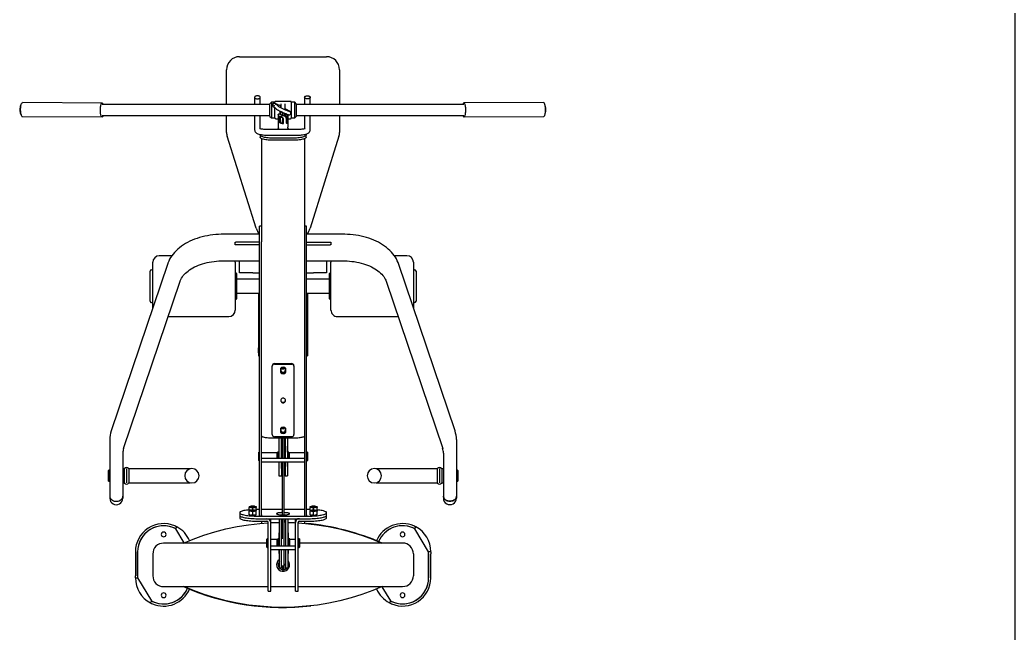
# Model space of a CAD drawing. Header units: millimetres. Extents: x 24547 to 62889, y 34568 to 56011.
# Drawn here: x 60598 to 62889, y 53187 to 54599 of the extents above; entities that cross this region are included whole.
import ezdxf

# ---------------------------------------------------------------- set-up
doc = ezdxf.new("R2010")
doc.units = ezdxf.units.MM
doc.layers.add('www.cad-blocks.net', color=7, linetype='Continuous')

# ---------------------------------------------------------------- blocks, each defined once
blk = doc.blocks.new('hhhhgg')
at = {"linetype": 'Continuous', "lineweight": 30}
for p, q in [((-279.9, 558.3), (-277.6, 562.7)), ((-260.2, 525.6), (-279.9, 558.3)), ((270.1, 558.3), (272.4, 562.7)), ((302.1, 505.2), (270.1, 558.3)), ((-61.4, 535.7), (-67.4, 535.7)), ((-67.4, 535.7), (-67.4, 447.3)), ((-61.4, 535.7), (-61.4, 447.3)), ((1.6, 535.7), (-4.4, 535.7)), ((-4.4, 535.7), (-4.4, 447.3)), ((1.6, 535.7), (1.6, 447.3)), ((-372.9, 505.2), (-372.9, 450.2)), ((-367.9, 450.2), (-367.9, 505.2)), ((-367.9, 505.2), (-367.9, 450.2)), ((-67.4, 525.2), (-307.9, 525.2)), ((-4.4, 525.2), (-61.4, 525.2)), ((242.1, 525.2), (1.6, 525.2)), ((302.1, 500.2), (302.1, 505.2)), ((307.1, 505.2), (302.1, 505.2)), ((307.1, 505.2), (307.1, 500.2)), ((-332.9, 450.2), (-332.9, 500.2)), ((-39.4, 482.2), (-44.4, 482.2)), ((-44.4, 482.2), (-44.4, 474.2)), ((-37.2, 475.3), (-39.4, 482.2)), ((-39.4, 482.2), (-39.4, 474.2)), ((-38.4, 485), (-38.4, 479.1)), ((-33.4, 477.7), (-33.4, 486.5)), ((-32.4, 486.5), (-32.4, 477.7)), ((-29.4, 482.2), (-31, 476.9)), ((-24.4, 482.2), (-29.4, 482.2)), ((-29.4, 482.2), (-29.4, 474.2)), ((-27.4, 482.2), (-27.4, 485)), ((-24.4, 482.2), (-24.4, 474.2)), ((267.1, 450.2), (267.1, 500.2)), ((302.1, 500.2), (302.1, 445.2)), ((302.1, 445.2), (302.1, 500.2)), ((307.1, 445.2), (307.1, 500.2)), ((-44.4, 474.2), (-44.4, 440.2)), ((-39.4, 474.2), (-39.4, 440.2)), ((-35.4, 475.2), (-35.4, 440.2)), ((-29.4, 474.2), (-29.4, 440.2)), ((-24.4, 474.2), (-24.4, 440.2)), ((-372.9, 445.2), (-372.9, 450.2)), ((-372.9, 445.2), (-367.9, 445.2)), ((-367.9, 450.2), (-367.9, 445.2)), ((-367.9, 445.2), (-335.9, 392.2)), ((-67.4, 447.3), (-67.4, 377.9)), ((-61.4, 447.3), (-61.4, 377.9)), ((-4.4, 440.2), (-61.4, 440.2)), ((-44.4, 448.7), (-44.9, 448.7)), ((-44.9, 448.7), (-44.9, 445.4)), ((-44.9, 445.4), (-44.9, 440.2)), ((-23.8, 448.7), (-24.4, 448.7)), ((-23.8, 448.7), (-23.8, 445.4)), ((-23.8, 445.4), (-23.8, 440.2)), ((-4.4, 447.3), (-4.4, 377.9)), ((1.6, 447.3), (1.6, 377.9)), ((-307.9, 425.2), (-70.4, 425.2)), ((-69.9, 435.2), (-70.4, 434.7)), ((-70.4, 421.6), (-70.4, 434.7)), ((-70.4, 415.7), (-70.4, 421.6)), ((-70.4, 415.7), (-69.9, 415.2)), ((-67.9, 435.2), (-69.9, 435.2)), ((-69.9, 435.2), (-69.9, 421.4)), ((-69.9, 421.4), (-69.9, 415.2)), ((-69.9, 415.2), (-67.9, 415.2)), ((-67.4, 434.7), (-67.9, 435.2)), ((-67.9, 421.4), (-67.9, 435.2)), ((-67.9, 415.2), (-67.9, 421.4)), ((-67.9, 415.2), (-67.4, 415.7)), ((-61.4, 432.2), (-4.4, 432.2)), ((-61.4, 417.2), (-48.1, 417.2)), ((-48.1, 432.2), (-48.1, 415.2)), ((-48.1, 415.2), (-44.9, 415.2)), ((-44.9, 432.2), (-44.9, 401.7)), ((-44.4, 432.2), (-44.4, 369)), ((-39.4, 432.2), (-39.4, 369)), ((-35.4, 432.2), (-35.4, 369)), ((-30.4, 369), (-30.4, 415.1)), ((-29.4, 432.2), (-29.4, 369)), ((-24.4, 432.2), (-24.4, 369)), ((-23.8, 432.2), (-23.8, 401.7)), ((-23.8, 415.2), (-20.6, 415.2)), ((-20.6, 432.2), (-20.6, 415.2)), ((-20.6, 425.2), (-19.4, 425.2)), ((-19.4, 417.7), (-19.4, 432.2)), ((-19.4, 417.7), (-18.9, 417.2)), ((-18.9, 432.2), (-18.9, 417.2)), ((-18.9, 417.2), (-4.4, 417.2)), ((2.1, 435.2), (1.6, 434.7)), ((1.6, 415.7), (2.1, 415.2)), ((4.1, 435.2), (2.1, 435.2)), ((2.1, 435.2), (2.1, 415.2)), ((2.1, 415.2), (4.1, 415.2)), ((4.6, 434.7), (4.1, 435.2)), ((4.1, 415.2), (4.1, 435.2)), ((4.1, 415.2), (4.6, 415.7)), ((4.6, 434.7), (4.6, 415.7)), ((4.6, 425.2), (242.1, 425.2)), ((194.6, 424.5), (214.1, 392.2)), ((-335.9, 392.2), (-338.2, 387.7)), ((-44.9, 401.7), (-44.4, 401.7)), ((-24.4, 401.7), (-23.8, 401.7)), ((214.1, 392.2), (211.8, 387.7)), ((-132.9, 367.1), (-132.9, 361.2)), ((-70.4, 374.9), (-87.9, 374.9)), ((22.1, 369), (-87.9, 369)), ((-70.4, 369), (-87.9, 369)), ((-82.9, 379.4), (-82.9, 374.9)), ((-61.4, 377.9), (-61.4, 369)), ((-39.1, 369), (-37.2, 375.1)), ((-30.4, 371.5), (-29.6, 369)), ((-4.4, 377.9), (-4.4, 369)), ((22.1, 374.9), (4.6, 374.9)), ((22.1, 369), (4.6, 369)), ((17.1, 374.9), (17.1, 379.4)), ((67.1, 361.2), (67.1, 367.1)), ((-132.9, 361.2), (-132.9, 355.3)), ((-110.5, 360), (-110.9, 359.8)), ((-110.9, 359.8), (-110.9, 359.7)), ((-110.9, 359.7), (-110.9, 351.8)), ((-110.9, 350.3), (-110.9, 351.8)), ((-110.9, 350.1), (-110.9, 350.3)), ((-110.9, 350.1), (-110.5, 349.8)), ((-110.9, 349.9), (-110.9, 343.1)), ((-102.9, 360.5), (-102.9, 352.6)), ((-102.9, 348.9), (-102.9, 343.9)), ((-94.9, 359.8), (-95.3, 360)), ((-95.3, 349.8), (-94.9, 350.1)), ((-94.9, 359.8), (-94.9, 359.7)), ((-94.9, 359.7), (-94.9, 351.8)), ((-94.9, 350.3), (-94.9, 351.8)), ((-94.9, 350.1), (-94.9, 350.3)), ((-94.9, 349.9), (-94.9, 343.1)), ((22.1, 363.1), (-87.9, 363.1)), ((-87.9, 347.5), (-86.9, 347.5)), ((-82.9, 362.6), (-86.9, 362.6)), ((-86.9, 360.1), (-86.9, 362.6)), ((-86.9, 360.1), (-86.9, -188.7)), ((-82.9, 362.6), (-82.9, 360.1)), ((-82.9, 360.1), (-82.9, -188.7)), ((-82.9, 347.5), (-35.4, 347.5)), ((-35.4, 360.1), (-35.4, 238.2)), ((-30.4, 238.2), (-30.4, 360.1)), ((-30.4, 347.5), (17.1, 347.5)), ((21.1, 362.6), (17.1, 362.6)), ((17.1, 360.1), (17.1, 362.6)), ((17.1, 360.1), (17.1, -188.7)), ((21.1, 362.6), (21.1, 360.1)), ((21.1, 360.1), (21.1, -188.7)), ((21.1, 347.5), (22.1, 347.5)), ((29.1, 359.8), (29, 359.7)), ((29, 359.7), (29, 351.8)), ((29.5, 360), (29.1, 359.8)), ((29.1, 350), (29.5, 349.8)), ((29.1, 350), (29.1, 343.1)), ((37, 360.5), (37, 352.6)), ((37.1, 348.9), (37.1, 343.9)), ((45.1, 359.9), (44.7, 360)), ((44.7, 349.8), (45.1, 350.1)), ((45, 359.7), (45, 351.8)), ((45.1, 350.1), (45.1, 343.1)), ((45.2, 358.1), (45.2, 350.2)), ((67.1, 355.3), (67.1, 361.2)), ((-431.9, 317.1), (-431.9, 321.6)), ((-401.9, 317.1), (-401.9, 321.6)), ((-110.9, 341.6), (-110.9, 343.1)), ((-110.9, 341.4), (-110.9, 341.6)), ((-110.9, 341.4), (-110.5, 341.2)), ((-95.3, 341.2), (-94.9, 341.4)), ((-94.9, 341.6), (-94.9, 343.1)), ((-94.9, 341.4), (-94.9, 341.6)), ((29.1, 341.6), (29.1, 343.1)), ((29.1, 341.4), (29.1, 341.6)), ((29.1, 341.4), (29.5, 341.2)), ((44.7, 341.2), (45.1, 341.4)), ((45.1, 341.6), (45.1, 343.1)), ((45.1, 341.4), (45.1, 341.6)), ((336.1, 317.1), (336.1, 321.6)), ((366.1, 317.1), (366.1, 321.6)), ((-431.9, 217.8), (-431.9, 317.1)), ((-401.9, 217.8), (-401.9, 317.1)), ((336.1, 217.8), (336.1, 317.1)), ((366.1, 217.8), (366.1, 317.1)), ((-434.4, 282.8), (-434.9, 282.3)), ((-434.9, 257.9), (-434.9, 282.3)), ((-431.9, 282.8), (-434.4, 282.8)), ((-434.4, 282.8), (-434.4, 257.4)), ((-397.9, 286.1), (-401.9, 286.1)), ((-397.9, 253.7), (-397.9, 286.5)), ((-388.4, 286.5), (-388.4, 253.7)), ((-285.6, 286.1), (-388.4, 286.1)), ((-246.9, 286.1), (-285.6, 286.1)), ((219.8, 286.1), (181.1, 286.1)), ((322.6, 286.1), (219.8, 286.1)), ((322.6, 253.7), (322.6, 286.5)), ((332.1, 286.5), (332.1, 253.7)), ((336.1, 286.1), (332.1, 286.1)), ((368.6, 282.8), (366.1, 282.8)), ((369.1, 282.3), (368.6, 282.8)), ((368.6, 257.4), (368.6, 282.8)), ((369.1, 282.3), (369.1, 257.9)), ((-434.9, 257.9), (-434.4, 257.4)), ((-434.4, 257.4), (-431.9, 257.4)), ((-401.9, 254.1), (-397.9, 254.1)), ((-388.4, 254.1), (-285.6, 254.1)), ((-285.6, 254.1), (-246.9, 254.1)), ((-37.4, 270), (-42.9, 270)), ((-42.9, 238.2), (-42.9, 270)), ((-35.6, 266.9), (-37.4, 270)), ((-37.4, 238.2), (-37.4, 270)), ((-28.8, 270), (-30.4, 267)), ((-22.9, 270), (-28.8, 270)), ((-28.8, 238.2), (-28.8, 270)), ((-22.9, 238.2), (-22.9, 270)), ((181.1, 254.1), (219.8, 254.1)), ((219.8, 254.1), (322.6, 254.1)), ((332.1, 254.1), (336.1, 254.1)), ((366.1, 257.4), (368.6, 257.4)), ((368.6, 257.4), (369.1, 257.9)), ((-88.4, 235.5), (-88.9, 235)), ((-88.9, 221.9), (-88.9, 235)), ((-87.4, 235.5), (-88.4, 235.5)), ((-88.4, 235.5), (-88.4, 221.7)), ((-86.9, 235), (-87.4, 235.5)), ((-87.4, 221.7), (-87.4, 235.5)), ((17.1, 238.2), (-82.9, 238.2)), ((-82.9, 230.2), (17.1, 230.2)), ((-46.9, 222.5), (-46.9, 230.2)), ((-46.4, 230.2), (-46.4, 222.7)), ((-45.9, 215.5), (-45.9, 230.2)), ((-42.9, 249), (-42.9, 238.2)), ((-42.9, 182.6), (-42.9, 230.2)), ((-42.9, 215.5), (-42.9, 230.2)), ((-37.4, 182.6), (-37.4, 230.2)), ((-35.4, 230.2), (-35.4, 184.2)), ((-30.4, 184.2), (-30.4, 230.2)), ((-28.8, 182.6), (-28.8, 230.2)), ((-22.9, 182.6), (-22.9, 230.2)), ((-19.9, 215.5), (-19.9, 230.2)), ((-19.4, 218), (-19.4, 230.2)), ((-18.9, 230.2), (-18.9, 217.5)), ((21.6, 235.5), (21.1, 235)), ((22.6, 235.5), (21.6, 235.5)), ((21.6, 235.5), (21.6, 232.6)), ((21.6, 232.6), (21.6, 215.5)), ((23.1, 235), (22.6, 235.5)), ((22.6, 232.6), (22.6, 235.5)), ((22.6, 215.5), (22.6, 232.6)), ((23.1, 235), (23.1, 232.2)), ((23.1, 232.2), (23.1, 216)), ((-431.9, 186.7), (-431.9, 217.8)), ((-270, -177.7), (-400.2, 207.6)), ((-88.9, 216), (-88.9, 221.9)), ((-88.9, 216), (-88.4, 215.5)), ((-88.4, 221.7), (-88.4, 215.5)), ((-88.4, 215.5), (-87.4, 215.5)), ((-87.4, 215.5), (-87.4, 221.7)), ((-87.4, 215.5), (-86.9, 216)), ((-82.9, 217.5), (-46.9, 217.5)), ((-46.9, 217.5), (-46.9, 222.5)), ((-46.9, 217.5), (-46.4, 218)), ((-46.4, 222.7), (-46.4, 218)), ((-45.9, 215.5), (-42.9, 215.5)), ((-42.9, 215.5), (-42.9, 202)), ((-22.9, 215.5), (-19.9, 215.5)), ((-19.4, 218), (-18.9, 217.5)), ((-18.9, 217.5), (17.1, 217.5)), ((21.1, 216), (21.6, 215.5)), ((21.6, 215.5), (22.6, 215.5)), ((22.6, 215.5), (23.1, 216)), ((334.4, 207.6), (204.3, -177.7)), ((366.1, 186.7), (366.1, 217.8)), ((-36.4, 182.6), (-35.6, 184.1)), ((-35.4, 184.2), (-35.4, 182.6)), ((-30.4, 182.6), (-30.4, 184.2)), ((-30.4, 184), (-29.6, 182.6)), ((-428.6, 166.9), (-298.5, -218.4)), ((-7.9, 182.6), (-57.9, 182.6)), ((-57.9, 17.8), (-57.9, 175.4)), ((-52.9, 180.3), (-12.9, 180.3)), ((-38.4, 160.5), (-38.4, 170.6)), ((-27.4, 170.6), (-27.4, 160.5)), ((-7.9, 175.4), (-7.9, 17.8)), ((232.7, -218.4), (362.8, 166.9)), ((-35.4, 159.9), (-35.4, 159.7)), ((-30.4, 159.7), (-30.4, 159.9)), ((-38.4, 22.7), (-38.4, 32.7)), ((-27.4, 32.7), (-27.4, 22.7)), ((-57.9, 16.8), (-57.9, 17.8)), ((-12.9, 12.9), (-52.9, 12.9)), ((-12.9, 11.9), (-52.9, 11.9)), ((-7.9, 16.8), (-7.9, 17.8)), ((-89.4, -12.8), (-89.4, -6.3)), ((-86.9, -6.3), (-89.4, -6.3)), ((-89.4, -24.8), (-89.4, -12.8)), ((23.6, -6.3), (21.1, -6.3)), ((23.6, -12.8), (23.6, -6.3)), ((23.6, -12.8), (23.6, -24.8)), ((-89.4, -150.5), (-89.4, -24.8)), ((23.6, -150.5), (23.6, -24.8)), ((-157.9, -96.5), (-297.5, -96.5)), ((-142.9, -111.5), (-142.9, -221.5)), ((-88.4, -105.1), (-88.9, -105.6)), ((-88.9, -118.8), (-88.9, -105.6)), ((-87.4, -105.1), (-88.4, -105.1)), ((-88.4, -105.1), (-88.4, -118.9)), ((-86.9, -105.6), (-87.4, -105.1)), ((-87.4, -118.9), (-87.4, -105.1)), ((21.6, -105.1), (21.1, -105.6)), ((22.6, -105.1), (21.6, -105.1)), ((21.6, -105.1), (21.6, -125.1)), ((23.1, -105.6), (22.6, -105.1)), ((22.6, -125.1), (22.6, -105.1)), ((23.1, -105.6), (23.1, -124.6)), ((77.1, -139.1), (77.1, -111.5)), ((231.7, -96.5), (92.1, -96.5)), ((-338.9, -201), (-338.9, -132)), ((-332.9, -221.5), (-332.9, -116.4)), ((-140.9, -136.5), (-141.9, -136.5)), ((-139.9, -137.5), (-139.9, -195.5)), ((-88.9, -124.6), (-88.9, -118.8)), ((-88.9, -124.6), (-88.4, -125.1)), ((-88.4, -118.9), (-88.4, -125.1)), ((-88.4, -125.1), (-87.4, -125.1)), ((-87.4, -125.1), (-87.4, -118.9)), ((-87.4, -125.1), (-86.9, -124.6)), ((21.1, -124.6), (21.6, -125.1)), ((21.6, -125.1), (22.6, -125.1)), ((22.6, -125.1), (23.1, -124.6)), ((74.1, -195.5), (74.1, -137.5)), ((76.1, -136.5), (75.1, -136.5)), ((267.1, -116.4), (267.1, -139.1)), ((273.1, -132), (273.1, -201)), ((-86.9, -150.5), (-139.9, -150.5)), ((74.1, -150.5), (21.1, -150.5)), ((77.1, -221.5), (77.1, -139.1)), ((267.1, -139.1), (267.1, -221.5)), ((-139.9, -182.5), (-86.9, -182.5)), ((21.1, -182.5), (74.1, -182.5)), ((-141.9, -196.5), (-140.9, -196.5)), ((-132.9, -197.5), (-102.9, -197.5)), ((-132.9, -224.8), (-132.9, -197.5)), ((-86.9, -197.5), (-102.9, -197.5)), ((-86.9, -188.7), (-86.9, -303.9)), ((-82.9, -188.7), (-82.9, -268.9)), ((17.1, -188.7), (17.1, -268.9)), ((21.1, -188.7), (21.1, -303.9)), ((37.1, -197.5), (21.1, -197.5)), ((37.1, -197.5), (67.1, -197.5)), ((67.1, -197.5), (67.1, -224.8)), ((75.1, -196.5), (76.1, -196.5)), ((-86.9, -224.8), (-171.8, -224.8)), ((106, -224.8), (21.1, -224.8)), ((-317.9, -236.5), (-289.2, -236.5)), ((223.4, -236.5), (252.1, -236.5)), ((-142.9, -267.8), (-142.9, -261.8)), ((-142.9, -261.8), (-141.6, -261.8)), ((-141.6, -267.8), (-142.9, -267.8)), ((-86.9, -261.8), (-141.6, -261.8)), ((-86.9, -267.8), (-141.6, -267.8)), ((-82.9, -268.9), (-82.9, -506.6)), ((17.1, -506.6), (17.1, -268.9)), ((21.1, -261.8), (75.8, -261.8)), ((21.1, -267.8), (75.8, -267.8)), ((75.8, -261.8), (77.1, -261.8)), ((77.1, -267.8), (75.8, -267.8)), ((77.1, -261.8), (77.1, -267.8)), ((-171.8, -285.9), (-86.9, -285.9)), ((21.1, -285.9), (106, -285.9)), ((-161.5, -511.5), (-94.9, -300.2)), ((-86.9, -303.9), (-86.9, -304.8)), ((-86.9, -304.8), (-82.9, -304.8)), ((17.1, -304.8), (21.1, -304.8)), ((21.1, -303.9), (21.1, -304.8)), ((29.1, -300.2), (95.7, -511.5)), ((-57.9, -502.6), (-7.9, -502.6)), ((-162.9, -559.3), (-162.9, -520.5)), ((-95.2, -526.1), (-95.2, -546.5)), ((-85.9, -509.8), (-85.9, -514.7)), ((5.8, -514.4), (-68.5, -514.4)), ((-57.9, -507.4), (-7.9, -507.4)), ((20.1, -514.7), (20.1, -509.8)), ((32.5, -546.5), (32.5, -526.1)), ((97.1, -520.5), (97.1, -559.3)), ((-95.2, -546.5), (-95.2, -559.3)), ((-82.5, -546.5), (-82.5, -528.8)), ((-82.5, -559.3), (-82.5, -546.5)), ((-68.5, -527.1), (5.8, -527.1)), ((-44.4, -534.4), (-44.4, -560.2)), ((-44.3, -547.9), (-44.3, -558.9)), ((-43.3, -548.3), (-43.3, -561.2)), ((-40.4, -553.6), (-40.4, -542.6)), ((-34, -541.1), (-34, -551.5)), ((-34, -541.1), (-32.2, -541.9)), ((-32.2, -541.9), (-32.2, -554.2)), ((-27.2, -548.2), (-27.2, -556.3)), ((-27, -547.4), (-27, -543.2)), ((-24.4, -557.5), (-24.4, -545.2)), ((-24.4, -545.2), (-22.6, -545.9)), ((-22.6, -545.9), (-22.6, -556.3)), ((-21.4, -560.2), (-21.4, -534.4)), ((19.8, -528.8), (19.8, -546.5)), ((19.8, -546.5), (19.8, -559.3)), ((32.5, -559.3), (32.5, -546.5)), ((-449.4, -556.2), (-633, -557.1)), ((-416.6, -559.3), (-449.4, -559.5)), ((-63.4, -559.3), (-399, -559.3)), ((-59.9, -554), (-63.4, -557.5)), ((-63.4, -586.5), (-63.4, -557.5)), ((-51.9, -554), (-59.9, -554)), ((-59.9, -554), (-59.9, -590)), ((-51.9, -590), (-51.9, -554)), ((-51.9, -590), (-51.9, -554)), ((-44.4, -552), (-49.9, -552)), ((-47.6, -569.5), (-36.9, -575.6)), ((-38.6, -563.2), (-43.3, -561.2)), ((-41.4, -562), (-41.4, -554.6)), ((-40.4, -563.1), (-37.3, -564.4)), ((-38.6, -556.4), (-38.6, -563.2)), ((-37.3, -557.3), (-37.3, -564.3)), ((-36.5, -557.8), (-33.4, -559.1)), ((-32.4, -566.4), (-32.4, -559.1)), ((-32.4, -566.5), (-29.3, -567.8)), ((-24.4, -557.5), (-32.2, -554.2)), ((-31, -566.4), (-31, -559.3)), ((-26.3, -568.4), (-31, -566.4)), ((-28.5, -561.2), (-25.4, -562.5)), ((-26.6, -568.3), (-26.1, -568)), ((-26.3, -556.6), (-26.3, -555.5)), ((-26.3, -568.4), (-26.3, -562.1)), ((-25.4, -557), (-25.4, -555.9)), ((-25.4, -566.9), (-25.4, -562.5)), ((-15.9, -552), (-21.4, -552)), ((-5.9, -554), (-13.9, -554)), ((-13.9, -554), (-13.9, -577.4)), ((-13.9, -554), (-13.9, -577.4)), ((-2.4, -557.5), (-5.9, -554)), ((-5.9, -590), (-5.9, -554)), ((-2.4, -557.5), (-2.4, -586.5)), ((333.2, -559.3), (-2.4, -559.3)), ((383.6, -559.5), (350.8, -559.3)), ((567.2, -557.1), (383.7, -556.2)), ((-632.8, -589.1), (-449.3, -588.2)), ((-449.3, -584.9), (-416.4, -584.7)), ((-399, -584.7), (-63.4, -584.7)), ((-162.9, -664.8), (-162.9, -584.7)), ((-95.2, -584.7), (-95.2, -587.1)), ((-95.2, -587.1), (-95.2, -601.3)), ((-82.5, -587.1), (-82.5, -584.7)), ((-82.5, -601.3), (-82.5, -587.1)), ((-63.4, -586.5), (-59.9, -590)), ((-59.9, -590), (-51.9, -590)), ((-59.9, -590), (-59.9, -590)), ((-49.9, -592), (-15.9, -592)), ((-36.9, -583.5), (-36.9, -575.6)), ((-36.9, -586.2), (-36.9, -583.5)), ((-28.9, -576.9), (-28.9, -583.5)), ((-28.9, -583.5), (-28.9, -586.2)), ((-22.4, -580.2), (-18.6, -584)), ((-12.9, -578.4), (-16.9, -574.4)), ((-13.9, -587.1), (-13.9, -590)), ((-13.9, -587.2), (-13.9, -590)), ((-13.9, -590), (-5.9, -590)), ((-13.9, -590), (-13.9, -590)), ((-5.9, -590), (-2.4, -586.5)), ((-2.4, -584.7), (333.2, -584.7)), ((19.8, -584.7), (19.8, -587.1)), ((19.8, -587.1), (19.8, -601.3)), ((32.5, -587.1), (32.5, -584.7)), ((32.5, -601.3), (32.5, -587.1)), ((97.1, -584.7), (97.1, -664.8)), ((350.7, -584.7), (383.5, -584.9)), ((383.5, -588.2), (567, -589.1)), ((67.1, -694.8), (-132.9, -694.8))]:
    blk.add_line(p, q, dxfattribs=at)
at = {"linetype": 'Continuous'}
for p, q in [((-393.1, 253.6), (-393.1, 286.7)), ((-393.1, 257.3), (-393.1, 283)), ((327.4, 253.6), (327.4, 286.7)), ((327.4, 257.3), (327.4, 283))]:
    blk.add_line(p, q, dxfattribs=at)
at = {"linetype": 'Continuous', "lineweight": 30, "flags": 128}
for points in [[(-261.1, 525.2), (-239.3, 534.4), (-214.4, 543.4), (-189.2, 551.2), (-163.7, 557.9), (-137.9, 563.4), (-111.8, 567.7), (-85.6, 570.7), (-59.3, 572.6), (-32.9, 573.2), (-6.5, 572.6), (19.8, 570.7), (46, 567.7), (72.1, 563.4), (97.9, 557.9), (123.5, 551.2), (148.7, 543.4), (173.5, 534.4), (195.4, 525.2)], [(-67.4, 378.5), (-84.6, 379.7), (-110.8, 382.8), (-136.9, 387), (-162.7, 392.5), (-188.2, 399.2), (-213.4, 407.1), (-238.3, 416.1), (-260.1, 425.2)], [(196.4, 425.2), (174.5, 416.1), (149.7, 407.1), (124.5, 399.2), (98.9, 392.5), (73.1, 387), (47, 382.8), (20.8, 379.7), (1.6, 378.3)], [(-87.9, 374.9), (-91.9, 374.9), (-95.9, 374.8), (-99.9, 374.6), (-103.7, 374.4), (-107.4, 374.1), (-111, 373.8), (-114.3, 373.4), (-117.5, 373), (-120.4, 372.5), (-123.1, 372), (-125.5, 371.4), (-127.5, 370.8), (-129.3, 370.2), (-130.7, 369.5), (-131.8, 368.8), (-132.5, 368.1), (-132.9, 367.5), (-132.9, 367.1)], [(-87.9, 369), (-91.9, 369), (-95.9, 368.9), (-99.9, 368.7), (-103.7, 368.5), (-107.4, 368.2), (-111, 367.9), (-114.3, 367.5), (-117.5, 367.1), (-120.4, 366.6), (-123.1, 366.1), (-125.5, 365.5), (-127.5, 364.9), (-129.3, 364.3), (-130.7, 363.6), (-131.8, 362.9), (-132.5, 362.2), (-132.9, 361.5), (-132.9, 361.2)], [(-87.9, 369), (-91.9, 369), (-95.9, 368.9), (-99.9, 368.7), (-103.7, 368.5), (-107.4, 368.2), (-111, 367.9), (-114.3, 367.5), (-117.5, 367.1), (-120.4, 366.6), (-123.1, 366.1), (-125.5, 365.5), (-127.5, 364.9), (-129.3, 364.3), (-130.7, 363.6), (-131.8, 362.9), (-132.5, 362.2), (-132.9, 361.5), (-132.9, 361.2)], [(-44.4, 377.5), (-58.3, 377.8), (-61.4, 378.1)], [(-4.4, 377.9), (-5.5, 377.8), (-24.4, 377.4)], [(67.1, 367.1), (67.1, 367.5), (66.7, 368.1), (66, 368.8), (64.9, 369.5), (63.5, 370.2), (61.7, 370.8), (59.7, 371.4), (57.3, 372), (54.6, 372.5), (51.7, 373), (48.6, 373.4), (45.2, 373.8), (41.6, 374.1), (37.9, 374.4), (34.1, 374.6), (30.1, 374.8), (26.1, 374.9), (22.1, 374.9)], [(67.1, 361.2), (67.1, 361.5), (66.7, 362.2), (66, 362.9), (64.9, 363.6), (63.5, 364.3), (61.7, 364.9), (59.7, 365.5), (57.3, 366.1), (54.6, 366.6), (51.7, 367.1), (48.6, 367.5), (45.2, 367.9), (41.6, 368.2), (37.9, 368.5), (34.1, 368.7), (30.1, 368.9), (26.1, 369), (22.1, 369)], [(67.1, 361.2), (67.1, 361.5), (66.7, 362.2), (66, 362.9), (64.9, 363.6), (63.5, 364.3), (61.7, 364.9), (59.7, 365.5), (57.3, 366.1), (54.6, 366.6), (51.7, 367.1), (48.6, 367.5), (45.2, 367.9), (41.6, 368.2), (37.9, 368.5), (34.1, 368.7), (30.1, 368.9), (26.1, 369), (22.1, 369)], [(-87.9, 363.1), (-91.9, 363.1), (-95.9, 363), (-99.9, 362.8), (-103.7, 362.6), (-107.4, 362.3), (-111, 362), (-114.3, 361.6), (-117.5, 361.2), (-120.4, 360.7), (-123.1, 360.2), (-125.5, 359.6), (-127.5, 359), (-129.3, 358.4), (-130.7, 357.7), (-131.8, 357), (-132.5, 356.3), (-132.9, 355.6), (-132.9, 354.9), (-132.5, 354.2), (-131.8, 353.5), (-130.7, 352.9), (-129.3, 352.2), (-127.5, 351.6), (-125.5, 351), (-123.1, 350.4), (-120.4, 349.9), (-117.5, 349.4), (-114.3, 349), (-111, 348.6), (-110.9, 348.6)], [(-110.9, 359.7), (-108.9, 360.4), (-106.9, 360.8)], [(-110.9, 351.8), (-108.9, 351.5), (-106.9, 351.5)], [(-110.9, 350.3), (-110.8, 350.4), (-110.6, 350.6), (-110.3, 350.8), (-109.8, 351), (-109.2, 351.1), (-108.6, 351.2), (-107.8, 351.4), (-106.9, 351.5)], [(-106.9, 349.1), (-107.8, 349.2), (-108.6, 349.3), (-109.2, 349.4), (-109.8, 349.6), (-110.3, 349.7), (-110.6, 349.9), (-110.8, 350.1), (-110.9, 350.3)], [(-97.9, 350.3), (-98.1, 350.5), (-98.6, 350.7), (-99.5, 350.9), (-100.6, 351), (-101.9, 351.1), (-103.2, 351.1), (-104.6, 351.1), (-105.8, 351), (-106.8, 350.8), (-107.5, 350.6), (-107.8, 350.4), (-107.8, 350.1), (-107.5, 349.9), (-106.8, 349.7), (-105.8, 349.6), (-104.6, 349.4), (-103.2, 349.4), (-101.9, 349.4), (-100.6, 349.5), (-99.5, 349.6), (-98.6, 349.8), (-98.1, 350), (-97.9, 350.3)], [(-98.7, 350.7), (-98.8, 350.6), (-99.4, 350.4), (-100.2, 350.2), (-101.3, 350.1), (-102.6, 350), (-103.8, 350.1), (-105, 350.1), (-106, 350.3), (-106.7, 350.5), (-107.1, 350.7), (-107.1, 350.7)], [(-102.9, 360.5), (-100.9, 360.8), (-98.9, 360.8)], [(-102.9, 352.6), (-100.9, 351.9), (-98.9, 351.5)], [(-102.9, 343.9), (-100.9, 343.2), (-98.9, 342.8)], [(-94.9, 350.3), (-95, 350.4), (-95.2, 350.6), (-95.5, 350.8), (-96, 351), (-96.5, 351.1), (-97.2, 351.2), (-98, 351.4), (-98.9, 351.5)], [(-94.9, 350.3), (-95, 350.1), (-95.2, 349.9), (-95.5, 349.7), (-96, 349.6), (-96.5, 349.4), (-97.2, 349.3), (-98, 349.2), (-98.9, 349.1)], [(-94.9, 347.6), (-91.9, 347.5), (-87.9, 347.5)], [(-32.9, 360.1), (-35.2, 360.1), (-37.4, 360), (-39.6, 359.9), (-41.5, 359.7), (-43.3, 359.4), (-44.8, 359.1), (-46.1, 358.8), (-47, 358.4), (-47.6, 358), (-47.9, 357.6), (-47.8, 357.2), (-47.4, 356.8), (-46.6, 356.5), (-45.5, 356.1), (-44.1, 355.8), (-42.4, 355.5), (-40.6, 355.3), (-38.5, 355.1), (-36.3, 355), (-35.4, 355)], [(-30.4, 355), (-29.5, 355), (-27.3, 355.1), (-25.2, 355.3), (-23.4, 355.5), (-21.7, 355.8), (-20.3, 356.1), (-19.2, 356.5), (-18.4, 356.8), (-18, 357.2), (-17.9, 357.6), (-18.2, 358), (-18.8, 358.4), (-19.7, 358.8), (-21, 359.1), (-22.5, 359.4), (-24.3, 359.7), (-26.2, 359.9), (-28.4, 360), (-30.6, 360.1), (-32.9, 360.1)], [(45.1, 348.6), (45.2, 348.6), (48.6, 349), (51.7, 349.4), (54.6, 349.9), (57.3, 350.4), (59.7, 351), (61.7, 351.6), (63.5, 352.2), (64.9, 352.9), (66, 353.5), (66.7, 354.2), (67.1, 354.9), (67.1, 355.6), (66.7, 356.3), (66, 357), (64.9, 357.7), (63.5, 358.4), (61.7, 359), (59.7, 359.6), (57.3, 360.2), (54.6, 360.7), (51.7, 361.2), (48.6, 361.6), (45.2, 362), (41.6, 362.3), (37.9, 362.6), (34.1, 362.8), (30.1, 363), (26.1, 363.1), (22.1, 363.1)], [(22.1, 347.5), (26.1, 347.5), (29.1, 347.6)], [(29, 359.7), (30, 360.1), (33, 360.8)], [(29, 351.8), (30, 351.6), (33, 351.5)], [(29.1, 350.2), (29.2, 350.4), (29.3, 350.6), (29.7, 350.8), (30.1, 350.9), (30.7, 351.1), (31.4, 351.2), (32.1, 351.4), (33, 351.5)], [(33.2, 349.1), (32.3, 349.2), (31.5, 349.3), (30.8, 349.4), (30.2, 349.6), (29.8, 349.7), (29.4, 349.9), (29.2, 350.1), (29.1, 350.2)], [(29.1, 350), (29.1, 350), (29.1, 350.2)], [(39.7, 349.5), (40.7, 349.7), (41.5, 349.9), (42, 350.1), (42.1, 350.3), (41.8, 350.6), (41.2, 350.8), (40.3, 350.9), (39.1, 351.1), (37.8, 351.1), (36.5, 351.1), (35.1, 351.1), (34, 350.9), (33, 350.8), (32.4, 350.6), (32.1, 350.3), (32.2, 350.1), (32.6, 349.9), (33.4, 349.7), (34.5, 349.5), (35.7, 349.4), (37.1, 349.4), (38.4, 349.4), (39.7, 349.5)], [(39.3, 350.2), (38.1, 350.1), (36.8, 350), (35.6, 350.1), (34.5, 350.2), (33.6, 350.4), (33.1, 350.6), (32.9, 350.7)], [(33, 360.8), (34.1, 360.9), (37, 360.5)], [(33, 351.5), (34.1, 351.6), (37, 352.6)], [(37, 360.5), (38.9, 360.8), (41, 360.8)], [(37, 352.6), (38.9, 351.9), (41, 351.5)], [(37.1, 343.9), (39.1, 343.2), (41.1, 342.8)], [(41.3, 350.7), (41.3, 350.7), (41, 350.5), (40.3, 350.3), (39.3, 350.2)], [(41, 351.5), (41.9, 351.4), (42.7, 351.3), (43.4, 351.1), (44, 351), (44.4, 350.8), (44.8, 350.6), (45, 350.5), (45.1, 350.3)], [(41.2, 349.1), (42.1, 349.2), (42.8, 349.3), (43.5, 349.4), (44.1, 349.6), (44.5, 349.8), (44.9, 349.9), (45, 350.1), (45.1, 350.3)], [(45, 359.7), (45.1, 359.9), (45.1, 359.6)], [(45, 351.8), (45.1, 350.9), (45.1, 350.3)], [(45.1, 350.3), (45.1, 350.2), (45.1, 350.1), (45.2, 350.2)], [(-401.9, 317.1), (-402.1, 319), (-402.6, 320.8), (-403.5, 322.4), (-404.8, 324), (-406.3, 325.4), (-408.1, 326.6), (-410.1, 327.5), (-412.3, 328.2), (-414.5, 328.7), (-416.9, 328.8), (-419.2, 328.7), (-421.5, 328.2), (-423.7, 327.5), (-425.7, 326.6), (-427.5, 325.4), (-429, 324), (-430.3, 322.4), (-431.2, 320.8), (-431.7, 319), (-431.9, 317.1)], [(-431.9, 317.1), (-431.7, 319), (-431.2, 320.8), (-430.3, 322.4), (-429, 324), (-427.5, 325.4), (-425.7, 326.6), (-423.7, 327.5), (-421.5, 328.2), (-419.2, 328.7), (-416.9, 328.8), (-414.5, 328.7), (-412.3, 328.2), (-410.1, 327.5), (-408.1, 326.6), (-406.3, 325.4), (-404.8, 324), (-403.5, 322.4), (-402.6, 320.8), (-402.1, 319), (-401.9, 317.1)], [(-110.9, 343.1), (-108.9, 342.8), (-106.9, 342.8)], [(-110.9, 341.6), (-110.8, 341.8), (-110.6, 341.9), (-110.3, 342.1), (-109.8, 342.3), (-109.2, 342.4), (-108.6, 342.6), (-107.8, 342.7), (-106.9, 342.8)], [(-106.9, 340.4), (-107.8, 340.5), (-108.6, 340.6), (-109.2, 340.7), (-109.8, 340.9), (-110.3, 341.1), (-110.6, 341.2), (-110.8, 341.4), (-110.9, 341.6)], [(-97.9, 341.6), (-98.1, 341.8), (-98.6, 342), (-99.5, 342.2), (-100.6, 342.4), (-101.9, 342.4), (-103.2, 342.5), (-104.6, 342.4), (-105.8, 342.3), (-106.8, 342.1), (-107.5, 341.9), (-107.8, 341.7), (-107.8, 341.5), (-107.5, 341.2), (-106.8, 341), (-105.8, 340.9), (-104.6, 340.8), (-103.2, 340.7), (-101.9, 340.7), (-100.6, 340.8), (-99.5, 341), (-98.6, 341.1), (-98.1, 341.4), (-97.9, 341.6)], [(-98.7, 342), (-98.8, 341.9), (-99.4, 341.7), (-100.2, 341.5), (-101.3, 341.4), (-102.6, 341.4), (-103.8, 341.4), (-105, 341.5), (-106, 341.6), (-106.7, 341.8), (-107.1, 342), (-107.1, 342)], [(-94.9, 341.6), (-95, 341.8), (-95.2, 341.9), (-95.5, 342.1), (-96, 342.3), (-96.5, 342.4), (-97.2, 342.6), (-98, 342.7), (-98.9, 342.8)], [(-94.9, 341.6), (-95, 341.4), (-95.2, 341.2), (-95.5, 341.1), (-96, 340.9), (-96.5, 340.7), (-97.2, 340.6), (-98, 340.5), (-98.9, 340.4)], [(29.1, 343.1), (31.1, 342.8), (33.1, 342.8)], [(29.1, 341.6), (29.2, 341.8), (29.4, 341.9), (29.7, 342.1), (30.2, 342.3), (30.8, 342.4), (31.4, 342.6), (32.2, 342.7), (33.1, 342.8)], [(33.1, 340.4), (32.2, 340.5), (31.4, 340.6), (30.8, 340.7), (30.2, 340.9), (29.7, 341.1), (29.4, 341.2), (29.2, 341.4), (29.1, 341.6)], [(42.1, 341.6), (41.9, 341.8), (41.4, 342), (40.5, 342.2), (39.4, 342.4), (38.1, 342.4), (36.8, 342.5), (35.4, 342.4), (34.2, 342.3), (33.2, 342.1), (32.5, 341.9), (32.2, 341.7), (32.2, 341.5), (32.5, 341.2), (33.2, 341), (34.2, 340.9), (35.4, 340.8), (36.8, 340.7), (38.1, 340.7), (39.4, 340.8), (40.5, 341), (41.4, 341.1), (41.9, 341.4), (42.1, 341.6)], [(41.3, 342), (41.2, 341.9), (40.6, 341.7), (39.8, 341.5), (38.7, 341.4), (37.4, 341.4), (36.2, 341.4), (35, 341.5), (34, 341.6), (33.3, 341.8), (32.9, 342), (32.9, 342)], [(45.1, 341.6), (45, 341.8), (44.8, 341.9), (44.5, 342.1), (44, 342.3), (43.5, 342.4), (42.8, 342.6), (42, 342.7), (41.1, 342.8)], [(45.1, 341.6), (45, 341.4), (44.8, 341.2), (44.5, 341.1), (44, 340.9), (43.5, 340.7), (42.8, 340.6), (42, 340.5), (41.1, 340.4)], [(366.1, 317.1), (365.9, 319), (365.4, 320.8), (364.5, 322.4), (363.2, 324), (361.7, 325.4), (359.9, 326.6), (357.9, 327.5), (355.7, 328.2), (353.5, 328.7), (351.1, 328.8), (348.8, 328.7), (346.5, 328.2), (344.3, 327.5), (342.3, 326.6), (340.5, 325.4), (339, 324), (337.7, 322.4), (336.8, 320.8), (336.3, 319), (336.1, 317.1)], [(366.1, 317.1), (365.9, 319), (365.4, 320.8), (364.5, 322.4), (363.2, 324), (361.7, 325.4), (359.9, 326.6), (357.9, 327.5), (355.7, 328.2), (353.5, 328.7), (351.1, 328.8), (348.8, 328.7), (346.5, 328.2), (344.3, 327.5), (342.3, 326.6), (340.5, 325.4), (339, 324), (337.7, 322.4), (336.8, 320.8), (336.3, 319), (336.1, 317.1)], [(-57.9, 182.6), (-60.9, 182.6), (-63.9, 182.5), (-66.8, 182.4), (-69.5, 182.1), (-72.1, 181.9), (-74.5, 181.6), (-76.6, 181.2), (-78.5, 180.8), (-80, 180.3), (-81.3, 179.8), (-82.2, 179.3), (-82.7, 178.8), (-82.9, 178.3)], [(-32.9, 159.1), (-31.5, 159.3), (-30.1, 159.8), (-29, 160.7), (-28.1, 161.8), (-27.6, 163.1), (-27.4, 164.5), (-27.6, 165.9), (-28.1, 167.2), (-29, 168.4), (-30.1, 169.2), (-31.5, 169.8), (-32.9, 169.9), (-34.3, 169.8), (-35.6, 169.2), (-36.8, 168.4), (-37.7, 167.2), (-38.2, 165.9), (-38.4, 164.5), (-38.2, 163.1), (-37.7, 161.8), (-36.8, 160.7), (-35.6, 159.8), (-34.3, 159.3), (-32.9, 159.1)], [(17.1, 178.3), (16.9, 178.8), (16.4, 179.3), (15.5, 179.8), (14.2, 180.3), (12.7, 180.8), (10.8, 181.2), (8.7, 181.6), (6.3, 181.9), (3.7, 182.1), (1, 182.4), (-1.9, 182.5), (-4.9, 182.6), (-7.9, 182.6)], [(-32.9, 91.2), (-31.5, 91.4), (-30.1, 91.9), (-29, 92.8), (-28.1, 93.9), (-27.6, 95.2), (-27.4, 96.6), (-27.6, 98), (-28.1, 99.3), (-29, 100.5), (-30.1, 101.3), (-31.5, 101.9), (-32.9, 102), (-34.3, 101.9), (-35.6, 101.3), (-36.8, 100.5), (-37.7, 99.3), (-38.2, 98), (-38.4, 96.6), (-38.2, 95.2), (-37.7, 93.9), (-36.8, 92.8), (-35.6, 91.9), (-34.3, 91.4), (-32.9, 91.2)], [(-32.9, 21.2), (-31.5, 21.4), (-30.1, 22), (-29, 22.8), (-28.1, 23.9), (-27.6, 25.3), (-27.4, 26.7), (-27.6, 28.1), (-28.1, 29.4), (-29, 30.5), (-30.1, 31.3), (-31.5, 31.9), (-32.9, 32.1), (-34.3, 31.9), (-35.6, 31.3), (-36.8, 30.5), (-37.7, 29.4), (-38.2, 28.1), (-38.4, 26.7), (-38.2, 25.3), (-37.7, 23.9), (-36.8, 22.8), (-35.6, 22), (-34.3, 21.4), (-32.9, 21.2)], [(-171.8, -224.8), (-174.7, -224.8), (-180.3, -224.6), (-185.9, -224.2), (-191.4, -223.6), (-196.9, -222.9), (-202.3, -222), (-207.6, -220.9), (-212.7, -219.6), (-217.8, -218.1), (-222.6, -216.5), (-227.3, -214.8), (-231.9, -212.9), (-236.2, -210.9), (-240.3, -208.7), (-244.2, -206.5), (-247.9, -204.1), (-251.3, -201.6), (-254.4, -199.1), (-257.3, -196.5), (-260, -193.8), (-262.4, -191.1), (-264.5, -188.4), (-266.3, -185.6), (-267.9, -182.7), (-269.2, -179.9), (-270, -177.7)], [(204.3, -177.7), (203.8, -179), (202.5, -182), (200.9, -185), (199, -187.9), (196.9, -190.7), (194.5, -193.5), (191.9, -196.2), (189, -198.8), (185.8, -201.4), (182.4, -203.9), (178.7, -206.3), (174.9, -208.5), (170.8, -210.7), (166.4, -212.7), (161.9, -214.6), (157.2, -216.4), (152.4, -218), (147.4, -219.5), (142.2, -220.8), (136.9, -221.9), (131.6, -222.8), (126.1, -223.6), (120.6, -224.2), (115, -224.6), (109.4, -224.8), (106, -224.8)], [(-298.5, -218.4), (-297.6, -220.9), (-295.8, -225.1), (-293.7, -229.2), (-291.3, -233.2), (-288.7, -237.2), (-285.7, -241.1), (-282.4, -244.8), (-278.9, -248.5), (-275.1, -252), (-271, -255.4), (-266.7, -258.6), (-262.1, -261.7), (-257.3, -264.7), (-252.3, -267.4), (-247.1, -270), (-241.8, -272.4), (-236.2, -274.6), (-230.5, -276.6), (-224.7, -278.5), (-218.8, -280.1), (-212.7, -281.5), (-206.6, -282.8), (-200.3, -283.8), (-194, -284.6), (-187.7, -285.2), (-181.3, -285.7), (-174.9, -285.9), (-171.8, -285.9)], [(106, -285.9), (109.4, -285.9), (115.8, -285.6), (122.2, -285.2), (128.6, -284.6), (134.8, -283.8), (141.1, -282.7), (147.2, -281.5), (153.3, -280), (159.2, -278.4), (165.1, -276.5), (170.7, -274.5), (176.3, -272.3), (181.7, -269.8), (186.8, -267.2), (191.8, -264.5), (196.6, -261.5), (201.2, -258.4), (205.6, -255.1), (209.7, -251.7), (213.5, -248.1), (217.1, -244.3), (220.4, -240.5), (223.3, -236.5), (226, -232.5), (228.4, -228.3), (230.4, -224.1), (232.2, -219.8), (232.7, -218.4)], [(-85.9, -509.8), (-85.7, -509), (-85.2, -508.2), (-84.3, -507.4), (-83.1, -506.7), (-81.6, -506), (-79.8, -505.3), (-77.7, -504.7), (-75.4, -504.2), (-72.8, -503.7), (-70, -503.3), (-67.1, -503), (-64.1, -502.8), (-61, -502.6), (-57.9, -502.6)], [(-7.9, -502.6), (-4.8, -502.6), (-1.7, -502.8), (1.4, -503), (4.3, -503.3), (7, -503.7), (9.6, -504.2), (11.9, -504.7), (14, -505.3), (15.8, -506), (17.3, -506.7), (18.5, -507.4), (19.4, -508.2), (19.9, -509), (20.1, -509.8)], [(-68.5, -514.4), (-70, -514.5), (-72.7, -514.5), (-75.4, -514.7), (-78, -515), (-80.5, -515.3), (-82.8, -515.8), (-85.1, -516.3), (-87.3, -517), (-89.3, -517.9), (-91, -518.9), (-92.3, -519.8), (-93.3, -520.9), (-94.2, -522.1), (-94.8, -523.4), (-95.1, -524.8), (-95.2, -526.1)], [(-85.1, -516.3), (-85.2, -516.3), (-85.7, -515.5), (-85.9, -514.7), (-85.7, -513.8), (-85.2, -513), (-84.3, -512.3), (-83.1, -511.5), (-81.6, -510.8), (-79.8, -510.1), (-77.7, -509.5), (-75.4, -509), (-72.8, -508.5), (-70, -508.1), (-67.1, -507.8), (-64.1, -507.6), (-61, -507.5), (-57.9, -507.4)], [(-7.9, -507.4), (-4.8, -507.5), (-1.7, -507.6), (1.4, -507.8), (4.3, -508.1), (7, -508.5), (9.6, -509), (11.9, -509.5), (14, -510.1), (15.8, -510.8), (17.3, -511.5), (18.5, -512.3), (19.4, -513), (19.9, -513.8), (20.1, -514.7), (19.9, -515.5), (19.8, -515.7)], [(32.5, -526.1), (32.3, -524.6), (31.9, -523.2), (31.2, -521.9), (30.4, -520.8), (29.4, -519.8), (28.3, -518.9), (26.8, -518), (24.9, -517.2), (22.7, -516.4), (20.3, -515.8), (17.8, -515.4), (15.3, -515), (12.6, -514.7), (10, -514.5), (7.2, -514.5), (5.8, -514.4)], [(-84, -529.4), (-83.9, -529.4), (-83.7, -529.3), (-83.1, -529), (-82.3, -528.8), (-81.1, -528.4), (-79.7, -528.1), (-78, -527.8), (-76.1, -527.6), (-74, -527.4), (-71.7, -527.2), (-69.4, -527.2), (-68.5, -527.1)], [(-40.4, -542.6), (-40.6, -541.9), (-41, -541.4), (-41.7, -541.4), (-42.4, -541.8), (-43.1, -542.6), (-43.6, -543.7), (-44, -544.9), (-44.2, -546.2), (-44.3, -547.4), (-44.3, -547.9)], [(-40.6, -541.8), (-40.8, -541.8), (-41.6, -542.2), (-42.2, -543), (-42.7, -544), (-43.1, -545.3), (-43.2, -546.6), (-43.3, -547.8), (-43.3, -548.3)], [(-27.2, -547.9), (-27.1, -547.7), (-27, -547.4)], [(5.8, -527.1), (7, -527.2), (9.3, -527.2), (11.5, -527.4), (13.6, -527.6), (15.6, -527.9), (17.3, -528.2), (18.8, -528.5), (19.9, -528.9), (20.6, -529.2), (21, -529.4), (21.2, -529.4), (21.2, -529.4)], [(-636.2, -563.4), (-636.5, -564), (-636.9, -565.5), (-637.2, -567.2), (-637.4, -569), (-637.6, -570.8), (-637.6, -572.7), (-637.6, -574.6), (-637.5, -576.5), (-637.3, -578.3), (-637, -579.9), (-636.6, -581.4), (-636.1, -582.8), (-636.1, -582.8)], [(-634.6, -558.3), (-635.1, -559.4), (-635.6, -560.8), (-636.1, -562.5), (-636.4, -564.4), (-636.7, -566.5), (-636.9, -568.8), (-637, -571.1), (-637, -573.5), (-637, -575.9), (-636.8, -578.2), (-636.5, -580.4), (-636.2, -582.4), (-635.8, -584.3), (-635.3, -585.8), (-634.8, -587.1), (-634.2, -588.1), (-633.6, -588.8), (-633, -589), (-632.8, -589.1)], [(-451.1, -557.5), (-451.6, -558.6), (-452.1, -560), (-452.5, -561.7), (-452.9, -563.6), (-453.2, -565.7), (-453.4, -567.9), (-453.5, -570.3), (-453.5, -572.7), (-453.4, -575), (-453.3, -577.3), (-453, -579.5), (-452.7, -581.6), (-452.3, -583.4), (-451.8, -585), (-451.3, -586.3), (-450.7, -587.3), (-450.1, -587.9), (-449.5, -588.2), (-448.9, -588.1), (-448.3, -587.7), (-447.7, -586.9), (-447.1, -585.8), (-446.8, -584.9)], [(-446.9, -559.5), (-446.9, -559.4), (-447.5, -558.1), (-448, -557.1), (-448.6, -556.5), (-449.2, -556.2), (-449.9, -556.3), (-450.5, -556.7), (-451.1, -557.5)], [(-399, -559.3), (-401.4, -559.3), (-406.1, -559.3), (-410.6, -559.3), (-415.2, -559.3), (-416.6, -559.3)], [(-31.4, -566.8), (-33.5, -565.9), (-34.3, -565.6), (-35.6, -565), (-36.9, -564.4), (-38.2, -563.9), (-39.5, -563.4), (-40.7, -562.9), (-41.8, -562.4), (-42.8, -562.1), (-43.7, -561.7), (-44.4, -561.5), (-45.1, -561.3), (-45.8, -561.1), (-46.4, -561), (-47, -561), (-47.6, -561), (-48.4, -561.2), (-49.2, -561.6), (-50, -562.3), (-50.6, -563.2), (-51, -564.3), (-51, -565.4), (-50.8, -566.5), (-50.4, -567.3), (-49.9, -567.8), (-49.5, -568.2), (-49, -568.7), (-48.3, -569.1), (-47.6, -569.5)], [(-44.4, -560.2), (-44.3, -561.2), (-44.3, -561.5)], [(-44.3, -558.9), (-44.1, -559.7), (-43.6, -560.7), (-42.7, -561.6), (-41.7, -562.4), (-40.4, -563.1)], [(-34, -551.5), (-33.9, -551.7), (-33.7, -552.2), (-33.3, -552.8), (-32.5, -553.7), (-30.8, -554.9), (-28.3, -556.1), (-26.5, -556.8), (-24.8, -557.2), (-23.4, -557.2), (-22.9, -556.9), (-22.6, -556.5), (-22.6, -556.3)], [(-16.9, -574.4), (-17.2, -574.1), (-17.8, -573.7), (-18.5, -573.2), (-19.4, -572.7), (-20.5, -572.1), (-21.6, -571.5), (-22.8, -570.9), (-24.2, -570.2), (-25.5, -569.6), (-27.1, -568.8), (-28.3, -568.3), (-29.5, -567.7), (-31.4, -566.8)], [(-29.3, -567.8), (-29, -567.9), (-27.5, -568.3), (-26.3, -568.2), (-25.7, -567.7), (-25.4, -567), (-25.4, -566.9)], [(-21.6, -561.8), (-21.7, -562.2), (-22.2, -562.7), (-23, -563), (-24.1, -562.9), (-25.4, -562.5)], [(-21.6, -562), (-21.4, -560.8), (-21.4, -560.2)], [(350.8, -559.3), (348.4, -559.3), (343.8, -559.3), (339.2, -559.3), (334.6, -559.3), (333.2, -559.3)], [(385.2, -557.5), (385.8, -558.5), (386.3, -559.9), (386.7, -561.6), (387.1, -563.5), (387.4, -565.6), (387.6, -567.9), (387.7, -570.2), (387.7, -572.6), (387.6, -575), (387.5, -577.3), (387.2, -579.5), (386.9, -581.5), (386.5, -583.4), (386, -584.9), (385.5, -586.2), (384.9, -587.2), (384.3, -587.9), (383.7, -588.2), (383.1, -588.1), (382.5, -587.7), (381.9, -586.9), (381.4, -585.9), (381, -584.9)], [(381.1, -559.5), (381.1, -559.5), (381.7, -558.2), (382.2, -557.2), (382.8, -556.5), (383.4, -556.2), (384.1, -556.3), (384.7, -556.7), (385.2, -557.5)], [(568.8, -558.3), (569.3, -559.4), (569.8, -560.8), (570.3, -562.5), (570.6, -564.4), (570.9, -566.5), (571.1, -568.7), (571.2, -571.1), (571.2, -573.4), (571.2, -575.8), (571, -578.1), (570.8, -580.3), (570.4, -582.4), (570, -584.2), (569.6, -585.8), (569, -587.1), (568.5, -588.1), (567.9, -588.7), (567.2, -589), (567, -589.1)], [(569.8, -584.9), (569.8, -584.9), (570.4, -584.3), (571, -583.5), (571.5, -582.3), (571.9, -580.8), (572.3, -579.2), (572.5, -577.4), (572.7, -575.6), (572.8, -573.7), (572.8, -571.8), (572.7, -569.9), (572.5, -568.1), (572.2, -566.4), (571.9, -564.9), (571.4, -563.5), (570.8, -562.3), (570.2, -561.5), (569.9, -561.3)], [(-416.4, -584.7), (-414.1, -584.7), (-409.6, -584.7), (-405, -584.7), (-400.4, -584.7), (-399, -584.7)], [(-22.5, -583.6), (-21, -584.3), (-20.3, -584.5), (-19.3, -585), (-18.4, -585.4), (-17.4, -585.7), (-16.6, -586.1), (-15.8, -586.4), (-15.1, -586.6), (-14.5, -586.8), (-14, -587), (-13.3, -587.2), (-12.8, -587.2), (-12.2, -587.2), (-11.4, -587), (-10.5, -586.7), (-9.7, -586), (-9, -585.1), (-8.6, -584.1), (-8.5, -583), (-8.7, -581.8), (-9.2, -581), (-9.6, -580.4), (-10, -580), (-10.5, -579.7), (-11.2, -579.2), (-12.1, -578.7), (-12.8, -578.3)], [(333.2, -584.7), (335.6, -584.7), (340.2, -584.7), (344.8, -584.7), (349.3, -584.7), (350.7, -584.7)], [(-95.2, -601.3), (-95.1, -600.4), (-94.5, -599.6), (-93.6, -598.9), (-92.5, -598.3), (-91.1, -597.9), (-89.7, -597.7), (-88.1, -597.7), (-86.6, -597.9), (-85.3, -598.3), (-84.1, -598.9), (-83.3, -599.6), (-82.7, -600.4), (-82.5, -601.3), (-82.7, -602.2), (-83.3, -603), (-84.1, -603.7), (-85.3, -604.3), (-86.6, -604.7), (-88.1, -604.9), (-89.7, -604.9), (-91.1, -604.7), (-92.5, -604.3), (-93.6, -603.7), (-94.5, -603), (-95.1, -602.2), (-95.2, -601.3)], [(32.5, -601.3), (32.3, -600.4), (31.7, -599.6), (30.9, -598.9), (29.7, -598.3), (28.4, -597.9), (26.9, -597.7), (25.3, -597.7), (23.9, -597.9), (22.5, -598.3), (21.4, -598.9), (20.5, -599.6), (19.9, -600.4), (19.8, -601.3), (19.9, -602.2), (20.5, -603), (21.4, -603.7), (22.5, -604.3), (23.9, -604.7), (25.3, -604.9), (26.9, -604.9), (28.4, -604.7), (29.7, -604.3), (30.9, -603.7), (31.7, -603), (32.3, -602.2), (32.5, -601.3)]]:
    blk.add_lwpolyline(points, dxfattribs=at)
at = {"linetype": 'Continuous', "lineweight": 30, "extrusion": (-3.6e-15, 0, -1)}
for centre in [(307.9, 545.2), (307.9, 405.2)]:
    blk.add_circle(centre, 5.5, dxfattribs=at)
at = {"linetype": 'Continuous', "lineweight": 30, "extrusion": (-3.5e-15, 0, -1)}
for centre in [(-242.1, 545.2), (-242.1, 405.2)]:
    blk.add_circle(centre, 5.5, dxfattribs=at)
at = {"linetype": 'Continuous', "lineweight": 30, "extrusion": (-4.4e-15, -1e-15, -1)}
blk.add_circle((242.9, 270.1), 16.5, dxfattribs=at)
at = {"linetype": 'Continuous', "lineweight": 30, "extrusion": (3e-15, -8e-16, -1)}
blk.add_circle((-177.1, 270.1), 16.5, dxfattribs=at)
at = {"linetype": 'Continuous', "lineweight": 30}
for centre, radius, start, end in [((-31.9, 7.9), 565.4, 66.2196, 96.6158), ((-307.9, 505.2), 65, 66.5936, 180), ((-307.9, 505.2), 60, 66.9621, 180), ((-307.9, 505.2), 60, 62.3191, 180), ((-307.9, 505.2), 60, 62.1819, 66.9621), ((-307.9, 505.2), 65, 62.1819, 66.5936), ((-307.9, 505.2), 65, 23.0497, 62.1819), ((242.1, 505.2), 65, 66.5936, 156.619), ((242.1, 505.2), 60, 66.9621, 156.5483), ((242.1, 505.2), 60, 62.3191, 156.5483), ((242.1, 505.2), 60, 62.1819, 66.9621), ((242.1, 505.2), 65, 62.1819, 66.5936), ((242.1, 505.2), 65, 0, 62.1819), ((-307.9, 500.2), 25, 90, 180), ((242.1, 500.2), 25, 0, 90), ((-32.9, 475.2), 15, 304.7284, 220.033), ((-32.9, 475.2), 11.3, 319.2668, 141.5214), ((-34.8, 476.1), 2.5, 197.5, 256.3419), ((-32.9, 475.2), 2.5, 90, 180), ((-32.9, 475.2), 2.5, 42.323, 90), ((-307.9, 445.2), 65, 180, 242.1819), ((-307.9, 450.2), 25, 180, 270), ((242.1, 445.2), 60, 242.1819, 0), ((242.1, 445.2), 65, 246.5936, 0), ((242.1, 445.2), 60, 246.9621, 0), ((242.1, 450.2), 25, 270, 0), ((-307.9, 445.2), 60, 242.1819, 336.9189), ((-307.9, 445.2), 65, 246.5936, 336.9539), ((-307.9, 445.2), 60, 246.9621, 336.9189), ((-32.9, 942.6), 565.4, 246.2196, 264.5949), ((242.1, 445.2), 65, 203.3897, 242.1819), ((-307.9, 445.2), 60, 242.1819, 246.9621), ((242.1, 445.2), 60, 242.1819, 246.9621), ((-307.9, 445.2), 65, 242.1819, 246.5936), ((-70.3, 377.9), 8.93, 269.5648, 359.5581), ((-70.4, 377.9), 2.98, 269.5648, 359.5581), ((-34.8, 374.4), 2.5, 103.6581, 162.5), ((4.5, 377.9), 8.93, 180.4419, 270.4352), ((4.6, 377.9), 2.98, 180.4419, 270.4352), ((242.1, 445.2), 65, 242.1819, 246.5936), ((-106.4, 349.8), 11, 92.4633, 111.8342), ((-102.9, 317.9), 43.1, 84.672, 95.328), ((-105.8, 348.6), 12.3, 76.2912, 95.0549), ((-108.5, 365), 13.6, 276.6847, 294.1929), ((-102.9, 308.6), 43.1, 84.672, 95.328), ((-102.9, 392), 43.1, 264.672, 275.328), ((-108.5, 356.3), 13.6, 276.6847, 294.1929), ((-100.5, 347.3), 13.6, 65.8071, 83.3153), ((-99.4, 349.8), 11, 68.1658, 87.5367), ((-97.8, 363.7), 12.3, 264.9451, 283.7088), ((66.9, 352.7), 37.9, 181.4185, 183.6966), ((33.5, 350.2), 10.6, 92.587, 112.0647), ((37.1, 317.9), 43.1, 84.8157, 95.474), ((37.1, 308.6), 43.1, 84.8157, 95.474), ((31.5, 356.3), 13.6, 276.6847, 294.1929), ((37.1, 391.9), 43.1, 264.8157, 275.474), ((39.4, 347.1), 13.8, 66.1127, 83.5205), ((40.5, 349.5), 11.4, 68.392, 87.6588), ((42.1, 363.9), 12.5, 265.1327, 283.737), ((7.3, 357.2), 37.9, 1.4185, 3.6966), ((-416.9, 321.6), 15, 0, 180), ((-102.9, 299.9), 43.1, 84.672, 95.328), ((-102.9, 383.3), 43.1, 264.672, 275.328), ((-97.8, 355), 12.3, 264.9451, 283.7088), ((37.1, 299.9), 43.1, 84.672, 95.328), ((37.1, 383.3), 43.1, 264.672, 275.328), ((42.2, 355), 12.3, 264.9451, 283.7088), ((351.1, 321.6), 15, 0, 180), ((-396.9, 286.5), 1, 138.5904, 180), ((-393.1, 283.2), 6, 41.4096, 138.5904), ((-389.4, 286.5), 1, 0, 41.4096), ((323.6, 286.5), 1, 138.5904, 180), ((327.4, 283.2), 6, 41.4096, 138.5904), ((331.1, 286.5), 1, 0, 41.4096), ((-396.9, 253.7), 1, 180, 221.4096), ((-393.1, 257.1), 6, 221.4096, 318.5904), ((-389.4, 253.7), 1, 318.5904, 0), ((-33, 268.4), 3, 210.0686, 217.1955), ((-33, 268.4), 3, 330.469, 332.1372), ((323.6, 253.7), 1, 180, 221.4096), ((327.4, 257.1), 6, 221.4096, 318.5904), ((331.1, 253.7), 1, 318.5904, 0), ((-369.9, 217.9), 32, 180.2078, 198.8961), ((304.3, 217.9), 31.8, 341.0396, 359.8566), ((-369.9, 186.9), 62, 180.1029, 198.7877), ((-33, 182.6), 3, 142.8045, 149.9314), ((-33, 182.6), 3, 27.8628, 29.531), ((304.3, 186.8), 61.8, 341.1805, 359.9289), ((-52.9, 175.4), 4.96, 89.5648, 179.5581), ((-32.9, 165.4), 7.58, 43.4733, 136.5267), ((-32.9, 164.3), 7.58, 43.4733, 136.5267), ((-32.9, 164), 5.5, 3.1728, 176.8272), ((-32.9, 165.8), 7.58, 223.4733, 316.5267), ((-32.9, 156.1), 5.56, 50.1541, 129.8459), ((-32.9, 155.7), 5.57, 53.7936, 126.2064), ((-32.9, 154.6), 5.83, 62.7862, 117.2138), ((-12.9, 175.4), 4.96, 0.4419, 90.4352), ((-32.9, 95.5), 5.47, 89.5955, 174.0129), ((-32.9, 95.5), 5.47, 5.9871, 90.4045), ((-32.9, 27.5), 7.58, 43.4733, 136.5267), ((-32.9, 26.5), 7.58, 43.4733, 136.5267), ((-32.9, 26.1), 5.5, 3.1728, 176.8272), ((-32.9, 18.3), 5.56, 50.1541, 129.8459), ((-32.9, 17.8), 5.55, 89.924, 126.0082), ((-32.9, 17.8), 5.57, 53.7936, 126.2064), ((-32.9, 17.8), 5.56, 54.0375, 90.0303), ((-52.9, 17.9), 4.96, 180.4419, 270.4352), ((-52.9, 16.8), 4.96, 180.4419, 270.4352), ((-32.9, 27.9), 7.58, 223.4733, 316.5267), ((-32.9, 16.7), 5.58, 64.6095, 115.3905), ((-12.9, 17.9), 4.96, 269.5648, 359.5581), ((-12.9, 16.8), 4.96, 269.5648, 359.5581), ((-125.6, -18.8), 36.7, 350.6299, 9.3701), ((59.8, -18.8), 36.7, 170.6299, 189.3701), ((-157.9, -111.5), 15, 0, 90), ((92.1, -111.5), 15, 90, 180), ((-335.9, -132), 3, 90, 180), ((-335.9, -132), 3, 0, 90), ((-141.9, -137.5), 1, 90, 180), ((-140.9, -137.5), 1, 0, 90), ((75.1, -137.5), 1, 90, 180), ((76.1, -137.5), 1, 0, 90), ((270.1, -132), 3, 90, 180), ((270.1, -132), 3, 0, 90), ((-335.9, -201), 3, 180, 270), ((-335.9, -201), 3, 270, 0), ((-141.9, -195.5), 1, 180, 270), ((-140.9, -195.5), 1, 270, 0), ((75.1, -195.5), 1, 180, 270), ((76.1, -195.5), 1, 270, 0), ((270.1, -201), 3, 180, 270), ((270.1, -201), 3, 270, 0), ((-317.9, -221.5), 15, 180, 270), ((-157.9, -221.5), 15, 347.0986, 0), ((92.1, -221.5), 15, 180, 192.9014), ((252.1, -221.5), 15, 270, 0), ((-32.9, -319.8), 65, 148.5677, 162.5), ((-32.9, -319.8), 65, 17.5, 31.4323), ((-132.9, -520.5), 30, 162.5, 180), ((67.1, -520.5), 30, 0, 17.5), ((-32.9, -520.2), 15, 207.5919, 224.491), ((-37.8, -533.9), 6.55, 150.5354, 184.242), ((-32.6, -553.6), 12.5, 37.7016, 96.435), ((-32.5, -553.5), 11.6, 45.6009, 88.5358), ((-25.7, -548.1), 1.47, 154.4514, 183.9813), ((-28.4, -534.1), 6.97, 357.9475, 29.8011), ((-32.9, -520.2), 15, 315.4966, 332.4081), ((-632.5, -559.3), 2.3, 101.8621, 154.9779), ((-49.9, -554), 2, 90, 180), ((-89.5, -690.2), 128.3, 64.7311, 70.8769), ((-34.3, -547.7), 9.94, 223.9676, 243.9243), ((-34, -546.9), 11.6, 230.3006, 246.559), ((-34.8, -552.3), 5.7, 192.3583, 252.7513), ((-32.8, -564.4), 5.34, 36.8424, 97.2943), ((-17.7, -557.2), 8.77, 139.1652, 168.7953), ((-19.1, -556.8), 6.37, 146.0259, 172.1), ((-15.9, -554), 2, 0, 90), ((566.7, -559.3), 2.27, 25.3225, 78.4329), ((-49.9, -590), 2, 180, 270), ((-82, -685.4), 120.9, 60.4663, 66.9887), ((-28.7, -575.9), 3.86, 267.4672, 320.4649), ((29.4, -467), 127.6, 242.835, 245.997), ((-13, -577.9), 8.34, 227.4229, 245.5811), ((-23.5, -600), 16.2, 58.3484, 64.1694), ((-15.9, -590), 2, 270, 0), ((-15.8, -581.2), 3.98, 335.6403, 21.688), ((-132.9, -664.8), 30, 180, 270), ((67.1, -664.8), 30, 270, 0)]:
    blk.add_arc(centre, radius, start, end, dxfattribs=at)
blk = doc.blocks.new('A$C21AB7E6A')
at = {"color": 1, "lineweight": 30, "rotation": 270.0079831471391}
blk.add_blockref('hhhhgg', (694.8, 572.9), dxfattribs=at)
blk = doc.blocks.new('FORMAT')
at = {"layer": 'www.cad-blocks.net', "color": 155, "true_color": 0x546d8e}
for p in [(62888.5, 35325.8), (62888.5, 34567.8)]:
    blk.add_line(p, (62888.5, 56010.9), dxfattribs=at)

msp = doc.modelspace()

# ---------------------------------------------------------------- block references
msp.add_blockref('FORMAT', (0, 0))
at = {"rotation": 270}
msp.add_blockref('A$C21AB7E6A', (60597.7, 54514.2), dxfattribs=at)

doc.saveas('drawing.dxf')
